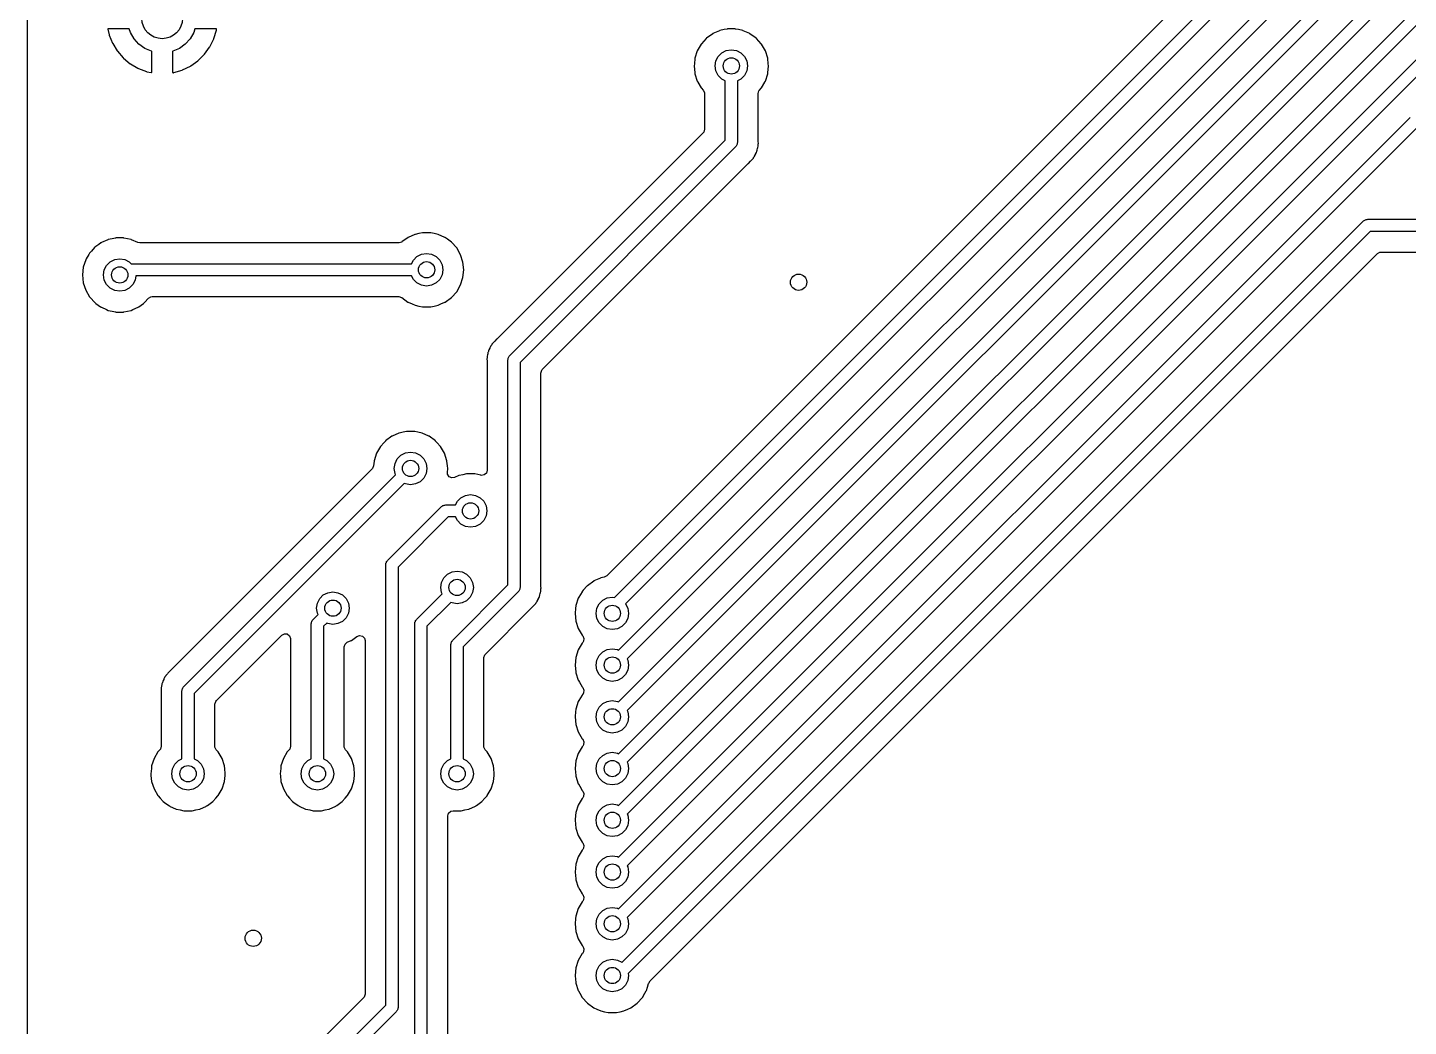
# Model space of a CAD drawing. Extents: x 122.4 to 173.5, y -134.1 to -70.4.
# Drawn here: x 122.43 to 156.32, y -119.99 to -95.48 of the extents above; entities that cross this region are included whole.
import ezdxf

# ---------------------------------------------------------------- set-up
doc = ezdxf.new("R2010")
doc.units = 0
doc.layers.add('BLACK', color=7, linetype='CONTINUOUS')

msp = doc.modelspace()

# ---------------------------------------------------------------- linework, layer by layer
at = {"layer": 'BLACK', "linetype": 'CONTINUOUS'}
for p, q in [((122.428, -124.427), (122.428, -84.5612)), ((156.277, -89.2991), (136.641, -108.935)), ((136.832, -109.463), (156.822, -89.4729)), ((157.078, -89.6411), (137.101, -109.618)), ((136.932, -110.76), (157.33, -90.3619)), ((157.586, -90.5301), (137.144, -110.972)), ((136.932, -112.03), (157.838, -91.1239)), ((158.094, -91.2921), (137.144, -112.242)), ((136.932, -113.3), (158.346, -91.8859)), ((158.602, -92.0541), (137.144, -113.512)), ((136.932, -114.57), (158.898, -92.6039)), ((159.066, -92.86), (137.144, -114.782)), ((136.932, -115.84), (157.628, -95.1439)), ((124.4, -95.508), (124.398, -95.518)), ((124.398, -95.518), (124.429, -95.6524)), ((124.413, -95.504), (124.4, -95.508)), ((124.924, -95.504), (124.413, -95.504)), ((124.953, -95.5957), (124.924, -95.504)), ((126.536, -95.504), (126.507, -95.5957)), ((127.049, -95.504), (126.536, -95.504)), ((126.998, -95.7467), (127.06, -95.5429)), ((127.062, -95.5078), (127.049, -95.504)), ((127.06, -95.5429), (127.063, -95.5328)), ((127.064, -95.522), (127.062, -95.5078)), ((127.063, -95.5328), (127.064, -95.522)), ((157.796, -95.4), (137.144, -116.052)), ((139.412, -95.5523), (139.249, -95.6246)), ((139.418, -95.5496), (139.412, -95.5523)), ((139.412, -95.5523), (139.412, -95.5523)), ((139.525, -95.5269), (139.418, -95.5496)), ((139.598, -95.5113), (139.525, -95.5269)), ((139.605, -95.5099), (139.598, -95.5113)), ((139.598, -95.5113), (139.598, -95.5113)), ((139.795, -95.5099), (139.605, -95.5099)), ((139.802, -95.5113), (139.795, -95.5099)), ((139.875, -95.5269), (139.802, -95.5113)), ((139.802, -95.5113), (139.802, -95.5113)), ((139.982, -95.5496), (139.875, -95.5269)), ((139.988, -95.5523), (139.982, -95.5496)), ((140.151, -95.6246), (139.988, -95.5523)), ((139.988, -95.5523), (139.988, -95.5523)), ((124.429, -95.6524), (124.432, -95.6623)), ((124.432, -95.6623), (124.512, -95.8596)), ((124.512, -95.8596), (124.516, -95.8688)), ((124.516, -95.8688), (124.628, -96.0504)), ((125.042, -95.7496), (124.953, -95.5957)), ((125.161, -95.8817), (125.042, -95.7496)), ((125.305, -95.9861), (125.161, -95.8817)), ((126.299, -95.8817), (126.155, -95.9861)), ((126.418, -95.7496), (126.299, -95.8817)), ((126.507, -95.5957), (126.418, -95.7496)), ((126.9, -95.9472), (126.995, -95.7563)), ((126.995, -95.7563), (126.998, -95.7467)), ((138.961, -95.8815), (138.865, -96.0468)), ((138.966, -95.8758), (138.961, -95.8815)), ((139.084, -95.7444), (138.966, -95.8758)), ((139.089, -95.7395), (139.084, -95.7444)), ((139.084, -95.7444), (139.084, -95.7444)), ((139.243, -95.6273), (139.089, -95.7395)), ((139.249, -95.6246), (139.243, -95.6273)), ((139.249, -95.6246), (139.249, -95.6246)), ((140.157, -95.6273), (140.151, -95.6246)), ((140.151, -95.6246), (140.151, -95.6246)), ((140.311, -95.7395), (140.157, -95.6273)), ((140.316, -95.7444), (140.311, -95.7395)), ((140.434, -95.8758), (140.316, -95.7444)), ((140.316, -95.7444), (140.316, -95.7444)), ((140.439, -95.8815), (140.434, -95.8758)), ((140.535, -96.0468), (140.439, -95.8815)), ((124.628, -96.0504), (124.634, -96.0587)), ((124.634, -96.0587), (124.773, -96.2197)), ((124.773, -96.2197), (124.781, -96.2269)), ((124.781, -96.2269), (124.944, -96.3629)), ((125.467, -96.0584), (125.305, -95.9861)), ((125.476, -96.0602), (125.467, -96.0584)), ((125.476, -96.5691), (125.476, -96.0602)), ((125.993, -96.0584), (125.984, -96.0602)), ((125.984, -96.0602), (125.984, -96.5685)), ((126.155, -95.9861), (125.993, -96.0584)), ((126.613, -96.2871), (126.764, -96.1368)), ((126.764, -96.1368), (126.771, -96.129)), ((126.771, -96.129), (126.895, -95.956)), ((126.895, -95.956), (126.9, -95.9472)), ((138.806, -96.235), (138.792, -96.3688)), ((138.865, -96.0468), (138.806, -96.2285)), ((138.806, -96.2285), (138.806, -96.235)), ((138.806, -96.235), (138.806, -96.235)), ((139.32, -96.2948), (139.376, -96.1833)), ((139.376, -96.1833), (139.465, -96.0948)), ((139.465, -96.0948), (139.576, -96.038)), ((139.576, -96.038), (139.7, -96.0184)), ((139.7, -96.0184), (139.824, -96.038)), ((139.824, -96.038), (139.935, -96.0948)), ((139.935, -96.0948), (140.024, -96.1833)), ((140.024, -96.1833), (140.08, -96.2948)), ((140.594, -96.2285), (140.535, -96.0468)), ((140.594, -96.235), (140.594, -96.2285)), ((140.608, -96.3688), (140.594, -96.235)), ((140.594, -96.235), (140.594, -96.235)), ((124.944, -96.3629), (124.953, -96.3688)), ((124.953, -96.3688), (125.137, -96.4763)), ((125.137, -96.4763), (125.146, -96.4807)), ((125.146, -96.4807), (125.345, -96.5567)), ((125.345, -96.5567), (125.355, -96.5596)), ((125.355, -96.5596), (125.458, -96.5806)), ((125.458, -96.5806), (125.472, -96.5794)), ((125.472, -96.5794), (125.476, -96.5691)), ((125.984, -96.5685), (125.988, -96.5824)), ((125.988, -96.5824), (126.001, -96.5844)), ((126.001, -96.5844), (126.008, -96.5835)), ((126.008, -96.5835), (126.018, -96.5814)), ((126.018, -96.5814), (126.222, -96.5202)), ((126.222, -96.5202), (126.232, -96.5164)), ((126.232, -96.5164), (126.423, -96.4227)), ((126.423, -96.4227), (126.432, -96.4175)), ((126.432, -96.4175), (126.605, -96.2938)), ((126.605, -96.2938), (126.613, -96.2871)), ((138.792, -96.3688), (138.786, -96.4184)), ((138.786, -96.4184), (138.787, -96.425)), ((138.787, -96.425), (138.804, -96.5824)), ((138.804, -96.5824), (138.806, -96.6083)), ((139.3, -96.4184), (139.32, -96.2948)), ((139.32, -96.542), (139.3, -96.4184)), ((139.376, -96.6535), (139.32, -96.542)), ((140.08, -96.542), (140.024, -96.6535)), ((140.08, -96.2948), (140.1, -96.4184)), ((140.1, -96.4184), (140.08, -96.542)), ((140.594, -96.6083), (140.596, -96.5824)), ((140.596, -96.5824), (140.613, -96.425)), ((140.614, -96.4184), (140.608, -96.3688)), ((140.613, -96.425), (140.614, -96.4184)), ((138.806, -96.6083), (138.865, -96.79)), ((138.865, -96.79), (138.869, -96.7957)), ((138.869, -96.7957), (138.869, -96.7957)), ((138.869, -96.7957), (138.879, -96.813)), ((138.879, -96.813), (138.961, -96.9553)), ((139.465, -96.742), (139.376, -96.6535)), ((139.55, -96.7854), (139.465, -96.742)), ((139.55, -98.2359), (139.55, -96.7854)), ((139.935, -96.742), (139.85, -96.7854)), ((139.85, -96.7854), (139.85, -98.298)), ((140.024, -96.6535), (139.935, -96.742)), ((140.439, -96.9553), (140.521, -96.813)), ((140.521, -96.813), (140.531, -96.7957)), ((140.531, -96.7957), (140.535, -96.79)), ((140.531, -96.7957), (140.531, -96.7957)), ((140.535, -96.79), (140.594, -96.6083)), ((138.961, -96.9553), (138.965, -96.9603)), ((138.965, -96.9603), (138.965, -96.9603)), ((138.965, -96.9603), (139.009, -97.0088)), ((139.009, -97.0088), (139.04, -97.0729)), ((139.04, -97.0729), (139.042, -97.0932)), ((139.042, -97.0932), (139.042, -97.9731)), ((140.359, -97.0932), (140.379, -97.025)), ((140.359, -98.261), (140.359, -97.0932)), ((140.379, -97.025), (140.391, -97.0088)), ((140.391, -97.0088), (140.435, -96.9603)), ((140.435, -96.9603), (140.439, -96.9553)), ((140.435, -96.9603), (140.435, -96.9603)), ((136.932, -117.11), (156.358, -97.6839)), ((156.526, -97.94), (137.144, -117.322)), ((139.005, -98.0621), (133.958, -103.108)), ((134.26, -103.526), (139.55, -98.2359)), ((139.021, -98.0412), (139.005, -98.0621)), ((139.042, -97.9731), (139.021, -98.0412)), ((140.359, -98.2729), (140.359, -98.261)), ((140.363, -98.3188), (140.359, -98.2729)), ((139.806, -98.4041), (134.516, -103.694)), ((139.816, -98.387), (139.806, -98.4041)), ((139.83, -98.373), (139.816, -98.387)), ((139.835, -98.3539), (139.83, -98.373)), ((139.845, -98.3368), (139.835, -98.3539)), ((139.85, -98.298), (139.845, -98.3171)), ((139.845, -98.3171), (139.845, -98.3368)), ((140.271, -98.6359), (140.29, -98.5935)), ((140.29, -98.5935), (140.295, -98.5828)), ((140.295, -98.5828), (140.317, -98.5423)), ((140.317, -98.5423), (140.319, -98.5347)), ((140.319, -98.5347), (140.322, -98.5216)), ((140.319, -98.5347), (140.319, -98.5347)), ((140.322, -98.5216), (140.329, -98.5029)), ((140.329, -98.5029), (140.334, -98.4904)), ((140.334, -98.4904), (140.337, -98.4832)), ((140.337, -98.4832), (140.345, -98.4375)), ((140.345, -98.4375), (140.347, -98.4259)), ((140.347, -98.4259), (140.359, -98.3812)), ((140.359, -98.3597), (140.36, -98.34)), ((140.359, -98.3812), (140.359, -98.3597)), ((140.36, -98.34), (140.362, -98.3267)), ((140.362, -98.3267), (140.363, -98.3188)), ((140.362, -98.3267), (140.362, -98.3267)), ((135.061, -103.868), (140.108, -98.8217)), ((140.108, -98.8217), (140.116, -98.8137)), ((140.116, -98.8137), (140.123, -98.8094)), ((140.116, -98.8137), (140.116, -98.8137)), ((140.123, -98.8094), (140.172, -98.7577)), ((140.172, -98.7577), (140.174, -98.7549)), ((140.174, -98.7549), (140.195, -98.7343)), ((140.195, -98.7343), (140.198, -98.7308)), ((140.198, -98.7308), (140.205, -98.7218)), ((140.205, -98.7218), (140.232, -98.6939)), ((140.232, -98.6939), (140.237, -98.6881)), ((140.237, -98.6881), (140.241, -98.6812)), ((140.241, -98.6812), (140.247, -98.6693)), ((140.247, -98.6693), (140.258, -98.6528)), ((140.258, -98.6528), (140.266, -98.6421)), ((140.266, -98.6421), (140.271, -98.6359)), ((140.266, -98.6421), (140.266, -98.6421)), ((137.016, -118.423), (155.215, -100.224)), ((155.215, -100.224), (155.232, -100.214)), ((155.232, -100.214), (155.246, -100.2)), ((155.246, -100.2), (155.265, -100.195)), ((155.265, -100.195), (155.282, -100.185)), ((155.282, -100.185), (155.302, -100.185)), ((155.302, -100.185), (155.321, -100.18)), ((155.321, -100.18), (161.228, -100.18)), ((124.587, -100.642), (124.5, -100.661)), ((124.593, -100.641), (124.587, -100.642)), ((124.587, -100.642), (124.587, -100.642)), ((124.784, -100.641), (124.593, -100.641)), ((124.791, -100.642), (124.784, -100.641)), ((124.877, -100.661), (124.791, -100.642)), ((124.791, -100.642), (124.791, -100.642)), ((131.758, -100.635), (131.697, -100.679)), ((131.763, -100.631), (131.758, -100.635)), ((131.758, -100.635), (131.758, -100.635)), ((131.769, -100.628), (131.763, -100.631)), ((131.932, -100.556), (131.769, -100.628)), ((131.769, -100.628), (131.769, -100.628)), ((131.938, -100.553), (131.932, -100.556)), ((131.932, -100.556), (131.932, -100.556)), ((132.031, -100.534), (131.938, -100.553)), ((132.118, -100.515), (132.031, -100.534)), ((132.124, -100.514), (132.118, -100.515)), ((132.118, -100.515), (132.118, -100.515)), ((132.315, -100.514), (132.124, -100.514)), ((132.322, -100.515), (132.315, -100.514)), ((132.409, -100.534), (132.322, -100.515)), ((132.322, -100.515), (132.322, -100.515)), ((132.502, -100.553), (132.409, -100.534)), ((132.508, -100.556), (132.502, -100.553)), ((132.671, -100.628), (132.508, -100.556)), ((132.508, -100.556), (132.508, -100.556)), ((132.677, -100.631), (132.671, -100.628)), ((132.671, -100.628), (132.671, -100.628)), ((132.682, -100.635), (132.677, -100.631)), ((132.732, -100.671), (132.682, -100.635)), ((132.682, -100.635), (132.682, -100.635)), ((155.383, -100.48), (137.171, -118.692)), ((161.29, -100.48), (155.383, -100.48)), ((123.996, -100.961), (123.95, -101.012)), ((124.073, -100.875), (123.996, -100.961)), ((124.077, -100.87), (124.073, -100.875)), ((124.073, -100.875), (124.073, -100.875)), ((124.176, -100.798), (124.077, -100.87)), ((124.227, -100.762), (124.176, -100.798)), ((124.232, -100.758), (124.227, -100.762)), ((124.227, -100.762), (124.227, -100.762)), ((124.238, -100.755), (124.232, -100.758)), ((124.4, -100.683), (124.238, -100.755)), ((124.238, -100.755), (124.238, -100.755)), ((124.406, -100.68), (124.4, -100.683)), ((124.4, -100.683), (124.4, -100.683)), ((124.5, -100.661), (124.406, -100.68)), ((124.971, -100.68), (124.877, -100.661)), ((124.977, -100.683), (124.971, -100.68)), ((125.134, -100.753), (124.977, -100.683)), ((124.977, -100.683), (124.977, -100.683)), ((125.185, -100.764), (125.134, -100.753)), ((131.54, -100.764), (125.185, -100.764)), ((131.547, -100.763), (131.54, -100.764)), ((131.614, -100.74), (131.547, -100.763)), ((131.697, -100.679), (131.614, -100.739)), ((131.614, -100.739), (131.614, -100.74)), ((132.831, -100.743), (132.732, -100.671)), ((132.959, -100.885), (132.831, -100.743)), ((133.054, -101.051), (132.959, -100.885)), ((155.619, -100.991), (155.646, -100.989)), ((155.646, -100.989), (158.615, -100.989)), ((123.854, -101.178), (123.795, -101.359)), ((123.866, -101.156), (123.854, -101.178)), ((123.931, -101.045), (123.866, -101.156)), ((123.95, -101.012), (123.931, -101.045)), ((124.308, -101.426), (124.365, -101.314)), ((124.365, -101.314), (124.453, -101.226)), ((124.453, -101.226), (124.565, -101.169)), ((124.565, -101.169), (124.689, -101.149)), ((124.689, -101.149), (124.812, -101.169)), ((124.812, -101.169), (124.924, -101.226)), ((124.924, -101.226), (124.97, -101.272)), ((124.97, -101.272), (131.853, -101.272)), ((131.853, -101.272), (131.896, -101.187)), ((131.896, -101.187), (131.985, -101.099)), ((131.985, -101.099), (132.096, -101.042)), ((132.096, -101.042), (132.22, -101.022)), ((132.22, -101.022), (132.344, -101.042)), ((132.344, -101.042), (132.455, -101.099)), ((132.455, -101.099), (132.544, -101.187)), ((132.544, -101.187), (132.6, -101.299)), ((132.6, -101.299), (132.62, -101.422)), ((133.113, -101.232), (133.054, -101.051)), ((133.133, -101.422), (133.113, -101.232)), ((137.705, -118.877), (155.557, -101.025)), ((155.557, -101.025), (155.619, -100.991)), ((123.795, -101.359), (123.775, -101.549)), ((123.775, -101.549), (123.795, -101.739)), ((124.289, -101.549), (124.308, -101.426)), ((124.308, -101.673), (124.289, -101.549)), ((125.085, -101.572), (125.069, -101.673)), ((131.853, -101.572), (125.085, -101.572)), ((131.896, -101.657), (131.853, -101.572)), ((131.985, -101.746), (131.896, -101.657)), ((132.544, -101.657), (132.455, -101.746)), ((132.6, -101.546), (132.544, -101.657)), ((132.62, -101.422), (132.6, -101.546)), ((133.054, -101.794), (133.113, -101.612)), ((133.113, -101.612), (133.133, -101.422)), ((123.795, -101.739), (123.854, -101.921)), ((123.854, -101.921), (123.95, -102.086)), ((124.365, -101.784), (124.308, -101.673)), ((124.453, -101.873), (124.365, -101.784)), ((124.565, -101.93), (124.453, -101.873)), ((124.689, -101.949), (124.565, -101.93)), ((124.812, -101.93), (124.689, -101.949)), ((124.924, -101.873), (124.812, -101.93)), ((125.012, -101.784), (124.924, -101.873)), ((125.069, -101.673), (125.012, -101.784)), ((132.096, -101.803), (131.985, -101.746)), ((132.22, -101.822), (132.096, -101.803)), ((132.344, -101.803), (132.22, -101.822)), ((132.455, -101.746), (132.344, -101.803)), ((132.831, -102.101), (132.959, -101.959)), ((132.959, -101.959), (133.054, -101.794)), ((123.95, -102.086), (123.954, -102.091)), ((123.954, -102.091), (123.954, -102.091)), ((123.954, -102.091), (123.966, -102.105)), ((123.966, -102.105), (124.077, -102.228)), ((124.077, -102.228), (124.103, -102.247)), ((124.103, -102.247), (124.217, -102.329)), ((124.217, -102.329), (124.232, -102.34)), ((124.232, -102.34), (124.238, -102.343)), ((124.238, -102.343), (124.238, -102.343)), ((124.238, -102.343), (124.367, -102.4)), ((125.01, -102.4), (125.139, -102.343)), ((125.139, -102.343), (125.145, -102.34)), ((125.139, -102.343), (125.139, -102.343)), ((125.145, -102.34), (125.16, -102.329)), ((125.16, -102.329), (125.274, -102.247)), ((125.274, -102.247), (125.3, -102.228)), ((125.3, -102.228), (125.395, -102.122)), ((125.395, -102.122), (125.455, -102.085)), ((125.455, -102.085), (125.489, -102.081)), ((125.489, -102.081), (131.54, -102.081)), ((131.54, -102.081), (131.608, -102.101)), ((131.608, -102.101), (131.614, -102.105)), ((131.614, -102.105), (131.763, -102.213)), ((131.763, -102.213), (131.769, -102.216)), ((131.769, -102.216), (131.769, -102.216)), ((131.769, -102.216), (131.865, -102.259)), ((131.865, -102.259), (131.938, -102.291)), ((131.938, -102.291), (132.031, -102.311)), ((132.031, -102.311), (132.118, -102.329)), ((132.118, -102.329), (132.118, -102.329)), ((132.118, -102.329), (132.124, -102.331)), ((132.124, -102.331), (132.315, -102.331)), ((132.315, -102.331), (132.322, -102.329)), ((132.322, -102.329), (132.409, -102.311)), ((132.322, -102.329), (132.322, -102.329)), ((132.409, -102.311), (132.502, -102.291)), ((132.502, -102.291), (132.574, -102.259)), ((132.574, -102.259), (132.671, -102.216)), ((132.671, -102.216), (132.677, -102.213)), ((132.671, -102.216), (132.671, -102.216)), ((132.677, -102.213), (132.831, -102.101)), ((124.367, -102.4), (124.406, -102.418)), ((124.406, -102.418), (124.5, -102.438)), ((124.5, -102.438), (124.587, -102.456)), ((124.587, -102.456), (124.587, -102.456)), ((124.587, -102.456), (124.593, -102.458)), ((124.593, -102.458), (124.784, -102.458)), ((124.784, -102.458), (124.791, -102.456)), ((124.791, -102.456), (124.877, -102.438)), ((124.791, -102.456), (124.791, -102.456)), ((124.877, -102.438), (124.971, -102.418)), ((124.971, -102.418), (125.01, -102.4)), ((133.771, -103.347), (133.749, -103.388)), ((133.776, -103.337), (133.771, -103.347)), ((133.792, -103.301), (133.776, -103.337)), ((133.795, -103.294), (133.792, -103.301)), ((133.792, -103.301), (133.792, -103.301)), ((133.801, -103.286), (133.795, -103.294)), ((133.808, -103.277), (133.801, -103.286)), ((133.819, -103.261), (133.808, -103.277)), ((133.825, -103.249), (133.819, -103.261)), ((133.829, -103.242), (133.825, -103.249)), ((133.825, -103.249), (133.825, -103.249)), ((133.861, -103.208), (133.829, -103.242)), ((133.868, -103.199), (133.861, -103.208)), ((133.871, -103.196), (133.868, -103.199)), ((133.892, -103.175), (133.871, -103.196)), ((133.894, -103.172), (133.892, -103.175)), ((133.937, -103.126), (133.894, -103.172)), ((133.943, -103.121), (133.937, -103.126)), ((133.937, -103.126), (133.937, -103.126)), ((133.95, -103.116), (133.943, -103.121)), ((133.958, -103.108), (133.95, -103.116)), ((133.95, -103.116), (133.95, -103.116)), ((133.706, -103.59), (133.703, -103.611)), ((133.703, -103.611), (133.703, -103.619)), ((133.703, -103.619), (133.707, -103.657)), ((133.708, -103.57), (133.706, -103.59)), ((133.707, -103.657), (133.708, -103.669)), ((133.719, -103.504), (133.708, -103.549)), ((133.708, -103.549), (133.708, -103.57)), ((133.708, -103.669), (133.708, -106.343)), ((133.721, -103.492), (133.719, -103.504)), ((133.727, -103.455), (133.721, -103.492)), ((133.729, -103.447), (133.727, -103.455)), ((133.737, -103.427), (133.729, -103.447)), ((133.744, -103.408), (133.737, -103.427)), ((133.749, -103.388), (133.744, -103.408)), ((134.216, -103.632), (134.221, -103.613)), ((134.216, -109.158), (134.216, -103.632)), ((134.221, -103.593), (134.231, -103.576)), ((134.221, -103.613), (134.221, -103.593)), ((134.231, -103.576), (134.236, -103.557)), ((134.236, -103.557), (134.25, -103.543)), ((134.25, -103.543), (134.26, -103.526)), ((134.516, -103.694), (134.516, -109.22)), ((135.025, -103.957), (135.045, -103.889)), ((135.025, -109.183), (135.025, -103.957)), ((135.045, -103.889), (135.061, -103.868)), ((131.724, -105.392), (131.643, -105.409)), ((131.731, -105.391), (131.724, -105.392)), ((131.724, -105.392), (131.724, -105.392)), ((131.921, -105.391), (131.731, -105.391)), ((131.928, -105.392), (131.921, -105.391)), ((132.009, -105.409), (131.928, -105.392)), ((131.928, -105.392), (131.928, -105.392)), ((131.181, -105.658), (131.087, -105.762)), ((131.21, -105.625), (131.181, -105.658)), ((131.215, -105.62), (131.21, -105.625)), ((131.21, -105.625), (131.21, -105.625)), ((131.369, -105.508), (131.215, -105.62)), ((131.375, -105.505), (131.369, -105.508)), ((131.538, -105.433), (131.375, -105.505)), ((131.375, -105.505), (131.375, -105.505)), ((131.544, -105.43), (131.538, -105.433)), ((131.538, -105.433), (131.538, -105.433)), ((131.643, -105.409), (131.544, -105.43)), ((132.108, -105.43), (132.009, -105.409)), ((132.114, -105.433), (132.108, -105.43)), ((132.277, -105.505), (132.114, -105.433)), ((132.114, -105.433), (132.114, -105.433)), ((132.283, -105.508), (132.277, -105.505)), ((132.277, -105.505), (132.277, -105.505)), ((132.437, -105.62), (132.283, -105.508)), ((132.442, -105.625), (132.437, -105.62)), ((132.471, -105.658), (132.442, -105.625)), ((132.442, -105.625), (132.442, -105.625)), ((132.565, -105.762), (132.471, -105.658)), ((130.991, -105.927), (130.932, -106.109)), ((131.087, -105.762), (130.991, -105.927)), ((131.446, -106.175), (131.502, -106.064)), ((131.502, -106.064), (131.591, -105.975)), ((131.591, -105.975), (131.702, -105.919)), ((131.702, -105.919), (131.826, -105.899)), ((131.826, -105.899), (131.95, -105.919)), ((131.95, -105.919), (132.061, -105.975)), ((132.061, -105.975), (132.15, -106.064)), ((132.15, -106.064), (132.206, -106.175)), ((132.661, -105.927), (132.565, -105.762)), ((132.72, -106.109), (132.661, -105.927)), ((130.883, -106.311), (125.957, -111.236)), ((130.892, -106.3), (130.883, -106.311)), ((130.919, -106.235), (130.892, -106.3)), ((130.932, -106.116), (130.919, -106.235)), ((130.932, -106.109), (130.932, -106.116)), ((130.932, -106.116), (130.932, -106.116)), ((131.426, -106.299), (131.446, -106.175)), ((131.446, -106.423), (131.426, -106.299)), ((132.206, -106.175), (132.226, -106.299)), ((132.226, -106.299), (132.206, -106.423)), ((132.72, -106.116), (132.72, -106.109)), ((132.733, -106.235), (132.72, -106.116)), ((132.72, -106.116), (132.72, -106.116)), ((132.73, -106.393), (132.739, -106.306)), ((132.734, -106.44), (132.73, -106.393)), ((132.74, -106.299), (132.733, -106.235)), ((132.739, -106.306), (132.74, -106.299)), ((133.687, -106.411), (133.634, -106.457)), ((133.708, -106.343), (133.687, -106.411)), ((126.259, -111.654), (131.461, -106.452)), ((131.673, -106.664), (126.515, -111.822)), ((131.461, -106.452), (131.446, -106.423)), ((131.702, -106.679), (131.673, -106.664)), ((131.826, -106.699), (131.702, -106.679)), ((131.95, -106.679), (131.826, -106.699)), ((132.061, -106.623), (131.95, -106.679)), ((132.15, -106.534), (132.061, -106.623)), ((132.206, -106.423), (132.15, -106.534)), ((132.772, -106.5), (132.734, -106.44)), ((132.836, -106.53), (132.772, -106.5)), ((132.906, -106.521), (132.836, -106.53)), ((133.011, -106.474), (132.906, -106.521)), ((133.017, -106.472), (133.011, -106.474)), ((133.011, -106.474), (133.011, -106.474)), ((133.11, -106.452), (133.017, -106.472)), ((133.197, -106.433), (133.11, -106.452)), ((133.204, -106.432), (133.197, -106.433)), ((133.197, -106.433), (133.197, -106.433)), ((133.395, -106.432), (133.204, -106.432)), ((133.401, -106.433), (133.395, -106.432)), ((133.555, -106.466), (133.401, -106.433)), ((133.401, -106.433), (133.401, -106.433)), ((133.564, -106.468), (133.555, -106.466)), ((133.634, -106.457), (133.564, -106.468)), ((132.976, -107.105), (133.064, -107.017)), ((133.064, -107.017), (133.176, -106.96)), ((133.176, -106.96), (133.299, -106.94)), ((133.299, -106.94), (133.423, -106.96)), ((133.423, -106.96), (133.534, -107.017)), ((133.534, -107.017), (133.623, -107.105)), ((131.263, -108.555), (132.584, -107.234)), ((132.584, -107.234), (132.601, -107.224)), ((132.601, -107.224), (132.615, -107.21)), ((132.615, -107.21), (132.634, -107.205)), ((132.634, -107.205), (132.651, -107.196)), ((132.651, -107.196), (132.671, -107.196)), ((132.671, -107.196), (132.69, -107.19)), ((132.69, -107.19), (132.932, -107.19)), ((132.932, -107.19), (132.976, -107.105)), ((133.623, -107.105), (133.68, -107.217)), ((133.68, -107.217), (133.699, -107.34)), ((133.699, -107.34), (133.68, -107.464)), ((132.752, -107.49), (131.519, -108.723)), ((132.932, -107.49), (132.752, -107.49)), ((132.976, -107.576), (132.932, -107.49)), ((133.064, -107.664), (132.976, -107.576)), ((133.176, -107.721), (133.064, -107.664)), ((133.299, -107.74), (133.176, -107.721)), ((133.423, -107.721), (133.299, -107.74)), ((133.534, -107.664), (133.423, -107.721)), ((133.623, -107.576), (133.534, -107.664)), ((133.68, -107.464), (133.623, -107.576)), ((131.219, -108.661), (131.224, -108.642)), ((131.219, -119.47), (131.219, -108.661)), ((131.224, -108.622), (131.234, -108.605)), ((131.224, -108.642), (131.224, -108.622)), ((131.234, -108.605), (131.239, -108.586)), ((131.239, -108.586), (131.253, -108.572)), ((131.253, -108.572), (131.263, -108.555)), ((131.519, -108.723), (131.519, -119.532)), ((132.569, -109.22), (132.589, -109.096)), ((132.589, -109.096), (132.645, -108.985)), ((132.645, -108.985), (132.734, -108.896)), ((132.734, -108.896), (132.845, -108.84)), ((132.845, -108.84), (132.969, -108.82)), ((132.969, -108.82), (133.093, -108.84)), ((133.093, -108.84), (133.204, -108.896)), ((133.204, -108.896), (133.293, -108.985)), ((133.293, -108.985), (133.349, -109.096)), ((133.349, -109.096), (133.369, -109.22)), ((136.322, -109.064), (136.168, -109.176)), ((136.328, -109.061), (136.322, -109.064)), ((136.491, -108.989), (136.328, -109.061)), ((136.328, -109.061), (136.328, -109.061)), ((136.497, -108.986), (136.491, -108.989)), ((136.491, -108.989), (136.491, -108.989)), ((136.578, -108.969), (136.497, -108.986)), ((136.641, -108.935), (136.578, -108.969)), ((129.597, -109.493), (129.686, -109.404)), ((129.686, -109.404), (129.797, -109.348)), ((129.797, -109.348), (129.921, -109.328)), ((129.921, -109.328), (130.045, -109.348)), ((130.045, -109.348), (130.156, -109.404)), ((130.156, -109.404), (130.245, -109.493)), ((131.974, -110.003), (132.604, -109.373)), ((132.589, -109.344), (132.569, -109.22)), ((132.604, -109.373), (132.589, -109.344)), ((132.863, -110.511), (134.216, -109.158)), ((134.472, -109.326), (133.119, -110.679)), ((133.293, -109.455), (133.204, -109.544)), ((133.349, -109.344), (133.293, -109.455)), ((133.369, -109.22), (133.349, -109.344)), ((134.482, -109.309), (134.472, -109.326)), ((134.496, -109.295), (134.482, -109.309)), ((134.501, -109.276), (134.496, -109.295)), ((134.511, -109.259), (134.501, -109.276)), ((134.516, -109.22), (134.511, -109.239)), ((134.511, -109.239), (134.511, -109.259)), ((134.983, -109.464), (134.988, -109.444)), ((134.988, -109.444), (134.995, -109.425)), ((134.995, -109.425), (135.003, -109.405)), ((135.003, -109.405), (135.011, -109.36)), ((135.011, -109.36), (135.013, -109.348)), ((135.013, -109.348), (135.023, -109.311)), ((135.023, -109.311), (135.025, -109.303)), ((135.023, -109.311), (135.023, -109.311)), ((135.025, -109.195), (135.025, -109.183)), ((135.029, -109.241), (135.025, -109.195)), ((135.025, -109.282), (135.026, -109.262)), ((135.025, -109.303), (135.025, -109.282)), ((135.026, -109.262), (135.028, -109.249)), ((135.028, -109.249), (135.029, -109.241)), ((135.96, -109.457), (135.944, -109.483)), ((136.037, -109.324), (135.96, -109.457)), ((136.04, -109.318), (136.037, -109.324)), ((136.065, -109.29), (136.04, -109.318)), ((136.163, -109.181), (136.065, -109.29)), ((136.168, -109.176), (136.163, -109.181)), ((136.163, -109.181), (136.163, -109.181)), ((136.655, -109.475), (136.779, -109.455)), ((136.779, -109.455), (136.832, -109.463)), ((129.521, -109.728), (129.541, -109.604)), ((129.541, -109.852), (129.521, -109.728)), ((129.541, -109.604), (129.597, -109.493)), ((130.245, -109.493), (130.301, -109.604)), ((130.301, -109.604), (130.321, -109.728)), ((130.321, -109.728), (130.301, -109.852)), ((132.816, -109.585), (132.23, -110.171)), ((132.845, -109.6), (132.816, -109.585)), ((132.969, -109.62), (132.845, -109.6)), ((133.093, -109.6), (132.969, -109.62)), ((133.204, -109.544), (133.093, -109.6)), ((133.664, -110.853), (134.774, -109.744)), ((134.774, -109.744), (134.782, -109.736)), ((134.782, -109.736), (134.789, -109.731)), ((134.782, -109.736), (134.782, -109.736)), ((134.789, -109.731), (134.838, -109.68)), ((134.838, -109.68), (134.84, -109.677)), ((134.84, -109.677), (134.861, -109.656)), ((134.861, -109.656), (134.864, -109.653)), ((134.864, -109.653), (134.871, -109.644)), ((134.871, -109.644), (134.898, -109.616)), ((134.898, -109.616), (134.903, -109.61)), ((134.903, -109.61), (134.913, -109.591)), ((134.913, -109.591), (134.924, -109.575)), ((134.924, -109.575), (134.932, -109.564)), ((134.932, -109.564), (134.937, -109.558)), ((134.932, -109.564), (134.932, -109.564)), ((134.937, -109.558), (134.956, -109.515)), ((134.956, -109.515), (134.961, -109.505)), ((134.961, -109.505), (134.983, -109.464)), ((135.879, -109.726), (135.865, -109.855)), ((135.885, -109.672), (135.879, -109.726)), ((135.944, -109.483), (135.885, -109.665)), ((135.885, -109.665), (135.885, -109.672)), ((135.885, -109.672), (135.885, -109.672)), ((136.379, -109.855), (136.399, -109.731)), ((136.399, -109.731), (136.455, -109.62)), ((136.455, -109.62), (136.544, -109.531)), ((136.544, -109.531), (136.655, -109.475)), ((137.101, -109.618), (137.103, -109.62)), ((137.103, -109.62), (137.159, -109.731)), ((137.159, -109.731), (137.179, -109.855)), ((129.39, -110.109), (129.395, -110.09)), ((129.39, -113.425), (129.39, -110.109)), ((129.395, -110.07), (129.405, -110.053)), ((129.395, -110.09), (129.395, -110.07)), ((129.405, -110.053), (129.41, -110.034)), ((129.41, -110.034), (129.424, -110.02)), ((129.424, -110.02), (129.434, -110.003)), ((129.434, -110.003), (129.556, -109.881)), ((129.556, -109.881), (129.541, -109.852)), ((129.768, -110.093), (129.69, -110.171)), ((129.797, -110.108), (129.768, -110.093)), ((129.921, -110.128), (129.797, -110.108)), ((130.045, -110.108), (129.921, -110.128)), ((130.156, -110.052), (130.045, -110.108)), ((130.245, -109.963), (130.156, -110.052)), ((130.301, -109.852), (130.245, -109.963)), ((131.93, -110.109), (131.935, -110.09)), ((131.93, -120.334), (131.93, -110.109)), ((131.935, -110.07), (131.945, -110.053)), ((131.935, -110.09), (131.935, -110.07)), ((131.945, -110.053), (131.95, -110.034)), ((131.95, -110.034), (131.964, -110.02)), ((131.964, -110.02), (131.974, -110.003)), ((135.865, -109.855), (135.885, -110.045)), ((135.885, -110.045), (135.944, -110.227)), ((136.399, -109.979), (136.379, -109.855)), ((136.455, -110.09), (136.399, -109.979)), ((136.544, -110.179), (136.455, -110.09)), ((137.103, -110.09), (137.014, -110.179)), ((137.159, -109.979), (137.103, -110.09)), ((137.179, -109.855), (137.159, -109.979)), ((127.06, -111.996), (128.666, -110.39)), ((128.666, -110.39), (128.729, -110.356)), ((128.729, -110.356), (128.8, -110.361)), ((128.8, -110.361), (128.856, -110.403)), ((128.856, -110.403), (128.881, -110.47)), ((128.881, -110.47), (128.882, -110.479)), ((128.882, -110.479), (128.882, -113.117)), ((129.69, -110.171), (129.69, -113.425)), ((130.378, -110.519), (130.51, -110.423)), ((130.51, -110.423), (130.577, -110.399)), ((130.577, -110.399), (130.646, -110.415)), ((130.646, -110.415), (130.696, -110.466)), ((130.696, -110.466), (130.71, -110.525)), ((132.23, -110.171), (132.23, -120.396)), ((135.944, -110.227), (136.04, -110.392)), ((136.04, -110.392), (136.052, -110.406)), ((136.052, -110.406), (136.083, -110.47)), ((136.083, -110.47), (136.074, -110.54)), ((136.655, -110.235), (136.544, -110.179)), ((136.779, -110.255), (136.655, -110.235)), ((136.903, -110.235), (136.779, -110.255)), ((137.014, -110.179), (136.903, -110.235)), ((130.199, -110.681), (130.219, -110.613)), ((130.199, -113.117), (130.199, -110.681)), ((130.219, -110.613), (130.273, -110.566)), ((130.273, -110.566), (130.372, -110.522)), ((130.372, -110.522), (130.378, -110.519)), ((130.372, -110.522), (130.372, -110.522)), ((130.71, -110.525), (130.71, -119.207)), ((132.819, -110.617), (132.824, -110.598)), ((132.819, -113.425), (132.819, -110.617)), ((132.824, -110.578), (132.834, -110.561)), ((132.824, -110.598), (132.824, -110.578)), ((132.834, -110.561), (132.839, -110.542)), ((132.839, -110.542), (132.853, -110.528)), ((132.853, -110.528), (132.863, -110.511)), ((133.119, -110.679), (133.119, -113.425)), ((135.944, -110.753), (135.885, -110.935)), ((136.04, -110.588), (135.944, -110.753)), ((136.052, -110.574), (136.04, -110.588)), ((136.074, -110.54), (136.052, -110.574)), ((136.455, -110.89), (136.544, -110.801)), ((136.544, -110.801), (136.655, -110.745)), ((136.655, -110.745), (136.779, -110.725)), ((136.779, -110.725), (136.903, -110.745)), ((136.903, -110.745), (136.932, -110.76)), ((133.628, -110.942), (133.648, -110.874)), ((133.628, -113.117), (133.628, -110.942)), ((133.648, -110.874), (133.664, -110.853)), ((135.885, -110.935), (135.865, -111.125)), ((135.865, -111.125), (135.866, -111.132)), ((135.866, -111.132), (135.883, -111.294)), ((136.379, -111.125), (136.399, -111.001)), ((136.399, -111.249), (136.379, -111.125)), ((136.399, -111.001), (136.455, -110.89)), ((137.144, -110.972), (137.159, -111.001)), ((137.159, -111.001), (137.179, -111.125)), ((137.179, -111.125), (137.159, -111.249)), ((125.77, -111.475), (125.754, -111.505)), ((125.775, -111.465), (125.77, -111.475)), ((125.791, -111.429), (125.775, -111.465)), ((125.794, -111.422), (125.791, -111.429)), ((125.791, -111.429), (125.791, -111.429)), ((125.799, -111.415), (125.794, -111.422)), ((125.807, -111.405), (125.799, -111.415)), ((125.818, -111.389), (125.807, -111.405)), ((125.824, -111.377), (125.818, -111.389)), ((125.828, -111.37), (125.824, -111.377)), ((125.824, -111.377), (125.824, -111.377)), ((125.86, -111.336), (125.828, -111.37)), ((125.867, -111.327), (125.86, -111.336)), ((125.87, -111.324), (125.867, -111.327)), ((125.891, -111.303), (125.87, -111.324)), ((125.893, -111.3), (125.891, -111.303)), ((125.936, -111.254), (125.893, -111.3)), ((125.942, -111.249), (125.936, -111.254)), ((125.936, -111.254), (125.936, -111.254)), ((125.949, -111.244), (125.942, -111.249)), ((125.957, -111.236), (125.949, -111.244)), ((125.949, -111.244), (125.949, -111.244)), ((135.883, -111.294), (135.885, -111.315)), ((135.885, -111.315), (135.944, -111.497)), ((136.455, -111.36), (136.399, -111.249)), ((136.544, -111.449), (136.455, -111.36)), ((136.655, -111.505), (136.544, -111.449)), ((137.014, -111.449), (136.903, -111.505)), ((137.103, -111.36), (137.014, -111.449)), ((137.159, -111.249), (137.103, -111.36)), ((125.705, -111.718), (125.702, -111.739)), ((125.702, -111.739), (125.702, -111.747)), ((125.702, -111.747), (125.706, -111.785)), ((125.707, -111.698), (125.705, -111.718)), ((125.706, -111.785), (125.707, -111.797)), ((125.711, -111.66), (125.707, -111.677)), ((125.707, -111.677), (125.707, -111.698)), ((125.707, -111.797), (125.707, -113.117)), ((125.718, -111.632), (125.711, -111.66)), ((125.72, -111.62), (125.718, -111.632)), ((125.726, -111.583), (125.72, -111.62)), ((125.728, -111.575), (125.726, -111.583)), ((125.736, -111.555), (125.728, -111.575)), ((125.743, -111.536), (125.736, -111.555)), ((125.748, -111.516), (125.743, -111.536)), ((125.754, -111.505), (125.748, -111.516)), ((126.215, -111.76), (126.22, -111.741)), ((126.215, -113.425), (126.215, -111.76)), ((126.22, -111.721), (126.23, -111.704)), ((126.22, -111.741), (126.22, -111.721)), ((126.23, -111.704), (126.235, -111.685)), ((126.235, -111.685), (126.249, -111.671)), ((126.249, -111.671), (126.259, -111.654)), ((126.515, -111.822), (126.515, -113.425)), ((135.944, -111.497), (135.948, -111.502)), ((135.948, -111.502), (135.948, -111.502)), ((135.948, -111.502), (135.973, -111.546)), ((135.973, -111.546), (136.04, -111.662)), ((136.04, -111.662), (136.052, -111.676)), ((136.052, -111.676), (136.083, -111.74)), ((136.074, -111.81), (136.052, -111.844)), ((136.083, -111.74), (136.074, -111.81)), ((136.779, -111.525), (136.655, -111.505)), ((136.903, -111.505), (136.779, -111.525)), ((127.024, -112.085), (127.044, -112.017)), ((127.024, -113.117), (127.024, -112.085)), ((127.044, -112.017), (127.06, -111.996)), ((135.944, -112.023), (135.885, -112.205)), ((135.96, -111.996), (135.944, -112.023)), ((136.037, -111.864), (135.96, -111.996)), ((136.04, -111.858), (136.037, -111.864)), ((136.052, -111.844), (136.04, -111.858)), ((136.399, -112.271), (136.455, -112.16)), ((136.455, -112.16), (136.544, -112.071)), ((136.544, -112.071), (136.655, -112.015)), ((136.655, -112.015), (136.779, -111.995)), ((136.779, -111.995), (136.903, -112.015)), ((136.903, -112.015), (136.932, -112.03)), ((135.879, -112.266), (135.865, -112.395)), ((135.865, -112.395), (135.885, -112.585)), ((135.885, -112.212), (135.879, -112.266)), ((135.885, -112.205), (135.885, -112.212)), ((135.885, -112.212), (135.885, -112.212)), ((136.379, -112.395), (136.399, -112.271)), ((136.399, -112.519), (136.379, -112.395)), ((137.144, -112.242), (137.159, -112.271)), ((137.159, -112.271), (137.179, -112.395)), ((137.179, -112.395), (137.159, -112.519)), ((135.885, -112.585), (135.944, -112.767)), ((135.944, -112.767), (136.04, -112.932)), ((136.455, -112.63), (136.399, -112.519)), ((136.544, -112.719), (136.455, -112.63)), ((136.655, -112.775), (136.544, -112.719)), ((136.779, -112.795), (136.655, -112.775)), ((136.903, -112.775), (136.779, -112.795)), ((137.014, -112.719), (136.903, -112.775)), ((137.103, -112.63), (137.014, -112.719)), ((137.159, -112.519), (137.103, -112.63)), ((125.686, -113.185), (125.674, -113.202)), ((125.707, -113.117), (125.686, -113.185)), ((127.025, -113.138), (127.024, -113.117)), ((127.056, -113.202), (127.025, -113.138)), ((128.861, -113.185), (128.849, -113.202)), ((128.882, -113.117), (128.861, -113.185)), ((130.2, -113.138), (130.199, -113.117)), ((130.231, -113.202), (130.2, -113.138)), ((133.629, -113.138), (133.628, -113.117)), ((133.66, -113.202), (133.629, -113.138)), ((136.04, -113.128), (135.944, -113.293)), ((136.04, -112.932), (136.052, -112.946)), ((136.052, -113.114), (136.04, -113.128)), ((136.052, -112.946), (136.083, -113.01)), ((136.074, -113.08), (136.052, -113.114)), ((136.083, -113.01), (136.074, -113.08)), ((125.53, -113.42), (125.471, -113.602)), ((125.626, -113.255), (125.53, -113.42)), ((125.674, -113.202), (125.626, -113.255)), ((126.041, -113.557), (126.13, -113.468)), ((126.13, -113.468), (126.215, -113.425)), ((126.515, -113.425), (126.6, -113.468)), ((126.6, -113.468), (126.689, -113.557)), ((127.104, -113.255), (127.056, -113.202)), ((127.2, -113.42), (127.104, -113.255)), ((127.259, -113.602), (127.2, -113.42)), ((128.705, -113.42), (128.646, -113.602)), ((128.801, -113.255), (128.705, -113.42)), ((128.849, -113.202), (128.801, -113.255)), ((129.216, -113.557), (129.305, -113.468)), ((129.305, -113.468), (129.39, -113.425)), ((129.69, -113.425), (129.775, -113.468)), ((129.775, -113.468), (129.864, -113.557)), ((130.279, -113.255), (130.231, -113.202)), ((130.375, -113.42), (130.279, -113.255)), ((130.434, -113.602), (130.375, -113.42)), ((132.645, -113.557), (132.734, -113.468)), ((132.734, -113.468), (132.819, -113.425)), ((133.119, -113.425), (133.204, -113.468)), ((133.204, -113.468), (133.293, -113.557)), ((133.708, -113.255), (133.66, -113.202)), ((133.804, -113.42), (133.708, -113.255)), ((133.863, -113.602), (133.804, -113.42)), ((135.885, -113.475), (135.865, -113.665)), ((135.944, -113.293), (135.885, -113.475)), ((136.399, -113.541), (136.455, -113.43)), ((136.455, -113.43), (136.544, -113.341)), ((136.544, -113.341), (136.655, -113.285)), ((136.655, -113.285), (136.779, -113.265)), ((136.779, -113.265), (136.903, -113.285)), ((136.903, -113.285), (136.932, -113.3)), ((137.144, -113.512), (137.159, -113.541)), ((125.465, -113.665), (125.451, -113.792)), ((125.451, -113.792), (125.452, -113.799)), ((125.452, -113.799), (125.456, -113.834)), ((125.456, -113.834), (125.471, -113.982)), ((125.471, -113.609), (125.465, -113.665)), ((125.471, -113.602), (125.471, -113.609)), ((125.471, -113.609), (125.471, -113.609)), ((125.965, -113.792), (125.985, -113.668)), ((125.985, -113.916), (125.965, -113.792)), ((125.985, -113.668), (126.041, -113.557)), ((126.689, -113.557), (126.745, -113.668)), ((126.745, -113.668), (126.765, -113.792)), ((126.765, -113.792), (126.745, -113.916)), ((127.259, -113.609), (127.259, -113.602)), ((127.265, -113.665), (127.259, -113.609)), ((127.259, -113.609), (127.259, -113.609)), ((127.259, -113.982), (127.274, -113.834)), ((127.279, -113.792), (127.265, -113.665)), ((127.274, -113.834), (127.278, -113.799)), ((127.278, -113.799), (127.279, -113.792)), ((128.64, -113.665), (128.626, -113.792)), ((128.626, -113.792), (128.627, -113.799)), ((128.627, -113.799), (128.631, -113.834)), ((128.631, -113.834), (128.646, -113.982)), ((128.646, -113.609), (128.64, -113.665)), ((128.646, -113.602), (128.646, -113.609)), ((128.646, -113.609), (128.646, -113.609)), ((129.14, -113.792), (129.16, -113.668)), ((129.16, -113.916), (129.14, -113.792)), ((129.16, -113.668), (129.216, -113.557)), ((129.864, -113.557), (129.92, -113.668)), ((129.92, -113.668), (129.94, -113.792)), ((129.94, -113.792), (129.92, -113.916)), ((130.434, -113.609), (130.434, -113.602)), ((130.44, -113.665), (130.434, -113.609)), ((130.434, -113.609), (130.434, -113.609)), ((130.434, -113.982), (130.449, -113.834)), ((130.454, -113.792), (130.44, -113.665)), ((130.449, -113.834), (130.453, -113.799)), ((130.453, -113.799), (130.454, -113.792)), ((132.569, -113.792), (132.589, -113.668)), ((132.589, -113.916), (132.569, -113.792)), ((132.589, -113.668), (132.645, -113.557)), ((133.293, -113.557), (133.349, -113.668)), ((133.349, -113.668), (133.369, -113.792)), ((133.369, -113.792), (133.349, -113.916)), ((133.863, -113.609), (133.863, -113.602)), ((133.869, -113.665), (133.863, -113.609)), ((133.863, -113.609), (133.863, -113.609)), ((133.863, -113.982), (133.878, -113.834)), ((133.883, -113.792), (133.869, -113.665)), ((133.878, -113.834), (133.882, -113.799)), ((133.882, -113.799), (133.883, -113.792)), ((135.865, -113.665), (135.866, -113.672)), ((135.866, -113.672), (135.883, -113.834)), ((135.883, -113.834), (135.885, -113.855)), ((135.885, -113.855), (135.944, -114.037)), ((136.379, -113.665), (136.399, -113.541)), ((136.399, -113.789), (136.379, -113.665)), ((136.455, -113.9), (136.399, -113.789)), ((137.159, -113.789), (137.103, -113.9)), ((137.159, -113.541), (137.179, -113.665)), ((137.179, -113.665), (137.159, -113.789)), ((125.471, -113.982), (125.53, -114.164)), ((125.53, -114.164), (125.626, -114.329)), ((126.041, -114.027), (125.985, -113.916)), ((126.13, -114.116), (126.041, -114.027)), ((126.241, -114.172), (126.13, -114.116)), ((126.365, -114.192), (126.241, -114.172)), ((126.489, -114.172), (126.365, -114.192)), ((126.6, -114.116), (126.489, -114.172)), ((126.689, -114.027), (126.6, -114.116)), ((126.745, -113.916), (126.689, -114.027)), ((127.104, -114.329), (127.2, -114.164)), ((127.2, -114.164), (127.259, -113.982)), ((128.646, -113.982), (128.705, -114.164)), ((128.705, -114.164), (128.801, -114.329)), ((129.216, -114.027), (129.16, -113.916)), ((129.305, -114.116), (129.216, -114.027)), ((129.416, -114.172), (129.305, -114.116)), ((129.54, -114.192), (129.416, -114.172)), ((129.664, -114.172), (129.54, -114.192)), ((129.775, -114.116), (129.664, -114.172)), ((129.864, -114.027), (129.775, -114.116)), ((129.92, -113.916), (129.864, -114.027)), ((130.279, -114.329), (130.375, -114.164)), ((130.375, -114.164), (130.434, -113.982)), ((132.645, -114.027), (132.589, -113.916)), ((132.734, -114.116), (132.645, -114.027)), ((132.845, -114.172), (132.734, -114.116)), ((132.969, -114.192), (132.845, -114.172)), ((133.093, -114.172), (132.969, -114.192)), ((133.204, -114.116), (133.093, -114.172)), ((133.293, -114.027), (133.204, -114.116)), ((133.349, -113.916), (133.293, -114.027)), ((133.708, -114.329), (133.804, -114.164)), ((133.804, -114.164), (133.863, -113.982)), ((135.944, -114.037), (135.948, -114.042)), ((135.948, -114.042), (135.948, -114.042)), ((135.948, -114.042), (135.982, -114.101)), ((135.982, -114.101), (136.04, -114.202)), ((136.04, -114.202), (136.052, -114.216)), ((136.544, -113.989), (136.455, -113.9)), ((136.655, -114.045), (136.544, -113.989)), ((136.779, -114.065), (136.655, -114.045)), ((136.903, -114.045), (136.779, -114.065)), ((137.014, -113.989), (136.903, -114.045)), ((137.103, -113.9), (137.014, -113.989)), ((125.626, -114.329), (125.63, -114.334)), ((125.63, -114.334), (125.63, -114.334)), ((125.63, -114.334), (125.684, -114.393)), ((125.684, -114.393), (125.754, -114.471)), ((125.754, -114.471), (125.787, -114.495)), ((125.787, -114.495), (125.89, -114.57)), ((126.84, -114.57), (126.943, -114.495)), ((126.943, -114.495), (126.976, -114.471)), ((126.976, -114.471), (127.046, -114.393)), ((127.046, -114.393), (127.1, -114.334)), ((127.1, -114.334), (127.104, -114.329)), ((127.1, -114.334), (127.1, -114.334)), ((128.801, -114.329), (128.805, -114.334)), ((128.805, -114.334), (128.805, -114.334)), ((128.805, -114.334), (128.859, -114.393)), ((128.859, -114.393), (128.929, -114.471)), ((128.929, -114.471), (128.962, -114.495)), ((128.962, -114.495), (129.065, -114.57)), ((130.015, -114.57), (130.118, -114.495)), ((130.118, -114.495), (130.151, -114.471)), ((130.151, -114.471), (130.221, -114.393)), ((130.221, -114.393), (130.275, -114.334)), ((130.275, -114.334), (130.279, -114.329)), ((130.275, -114.334), (130.275, -114.334)), ((133.444, -114.57), (133.547, -114.495)), ((133.547, -114.495), (133.58, -114.471)), ((133.58, -114.471), (133.65, -114.393)), ((133.65, -114.393), (133.704, -114.334)), ((133.704, -114.334), (133.708, -114.329)), ((133.704, -114.334), (133.704, -114.334)), ((136.04, -114.398), (135.944, -114.563)), ((136.052, -114.384), (136.04, -114.398)), ((136.052, -114.216), (136.083, -114.28)), ((136.074, -114.35), (136.052, -114.384)), ((136.083, -114.28), (136.074, -114.35)), ((136.655, -114.555), (136.779, -114.535)), ((136.779, -114.535), (136.903, -114.555)), ((125.89, -114.57), (125.908, -114.583)), ((125.908, -114.583), (125.914, -114.586)), ((125.914, -114.586), (125.914, -114.586)), ((125.914, -114.586), (126.077, -114.658)), ((126.077, -114.658), (126.083, -114.661)), ((126.083, -114.661), (126.176, -114.681)), ((126.176, -114.681), (126.263, -114.699)), ((126.263, -114.699), (126.263, -114.699)), ((126.263, -114.699), (126.27, -114.701)), ((126.27, -114.701), (126.46, -114.701)), ((126.46, -114.701), (126.467, -114.699)), ((126.467, -114.699), (126.554, -114.681)), ((126.467, -114.699), (126.467, -114.699)), ((126.554, -114.681), (126.647, -114.661)), ((126.647, -114.661), (126.653, -114.658)), ((126.653, -114.658), (126.816, -114.586)), ((126.816, -114.586), (126.822, -114.583)), ((126.816, -114.586), (126.816, -114.586)), ((126.822, -114.583), (126.84, -114.57)), ((129.065, -114.57), (129.083, -114.583)), ((129.083, -114.583), (129.089, -114.586)), ((129.089, -114.586), (129.089, -114.586)), ((129.089, -114.586), (129.252, -114.658)), ((129.252, -114.658), (129.258, -114.661)), ((129.258, -114.661), (129.351, -114.681)), ((129.351, -114.681), (129.438, -114.699)), ((129.438, -114.699), (129.438, -114.699)), ((129.438, -114.699), (129.445, -114.701)), ((129.445, -114.701), (129.635, -114.701)), ((129.635, -114.701), (129.642, -114.699)), ((129.642, -114.699), (129.729, -114.681)), ((129.642, -114.699), (129.642, -114.699)), ((129.729, -114.681), (129.822, -114.661)), ((129.822, -114.661), (129.828, -114.658)), ((129.828, -114.658), (129.991, -114.586)), ((129.991, -114.586), (129.997, -114.583)), ((129.991, -114.586), (129.991, -114.586)), ((129.997, -114.583), (130.015, -114.57)), ((132.739, -114.826), (132.759, -114.757)), ((132.739, -120.359), (132.739, -114.826)), ((132.759, -114.757), (132.812, -114.711)), ((132.812, -114.711), (132.874, -114.701)), ((132.874, -114.701), (132.874, -114.701)), ((132.874, -114.701), (133.064, -114.701)), ((133.064, -114.701), (133.071, -114.699)), ((133.071, -114.699), (133.158, -114.681)), ((133.071, -114.699), (133.071, -114.699)), ((133.158, -114.681), (133.251, -114.661)), ((133.251, -114.661), (133.257, -114.658)), ((133.257, -114.658), (133.42, -114.586)), ((133.42, -114.586), (133.426, -114.583)), ((133.42, -114.586), (133.42, -114.586)), ((133.426, -114.583), (133.444, -114.57)), ((135.879, -114.806), (135.865, -114.935)), ((135.885, -114.752), (135.879, -114.806)), ((135.944, -114.563), (135.885, -114.745)), ((135.885, -114.745), (135.885, -114.752)), ((135.885, -114.752), (135.885, -114.752)), ((136.379, -114.935), (136.399, -114.811)), ((136.399, -114.811), (136.455, -114.7)), ((136.455, -114.7), (136.544, -114.611)), ((136.544, -114.611), (136.655, -114.555)), ((136.903, -114.555), (136.932, -114.57)), ((137.144, -114.782), (137.159, -114.811)), ((137.159, -114.811), (137.179, -114.935)), ((135.865, -114.935), (135.885, -115.125)), ((135.885, -115.125), (135.944, -115.307)), ((136.399, -115.059), (136.379, -114.935)), ((136.455, -115.17), (136.399, -115.059)), ((136.544, -115.259), (136.455, -115.17)), ((137.103, -115.17), (137.014, -115.259)), ((137.159, -115.059), (137.103, -115.17)), ((137.179, -114.935), (137.159, -115.059)), ((135.944, -115.307), (136.04, -115.472)), ((136.04, -115.472), (136.052, -115.486)), ((136.052, -115.486), (136.083, -115.55)), ((136.083, -115.55), (136.074, -115.62)), ((136.655, -115.315), (136.544, -115.259)), ((136.779, -115.335), (136.655, -115.315)), ((136.903, -115.315), (136.779, -115.335)), ((137.014, -115.259), (136.903, -115.315)), ((135.944, -115.833), (135.885, -116.015)), ((136.04, -115.668), (135.944, -115.833)), ((136.052, -115.654), (136.04, -115.668)), ((136.074, -115.62), (136.052, -115.654)), ((136.455, -115.97), (136.544, -115.881)), ((136.544, -115.881), (136.655, -115.825)), ((136.655, -115.825), (136.779, -115.805)), ((136.779, -115.805), (136.903, -115.825)), ((136.903, -115.825), (136.932, -115.84)), ((135.885, -116.015), (135.865, -116.205)), ((135.865, -116.205), (135.866, -116.212)), ((135.866, -116.212), (135.883, -116.374)), ((136.379, -116.205), (136.399, -116.081)), ((136.399, -116.329), (136.379, -116.205)), ((136.399, -116.081), (136.455, -115.97)), ((137.144, -116.052), (137.159, -116.081)), ((137.159, -116.081), (137.179, -116.205)), ((137.179, -116.205), (137.159, -116.329)), ((135.883, -116.374), (135.885, -116.395)), ((135.885, -116.395), (135.944, -116.577)), ((135.944, -116.577), (135.948, -116.582)), ((136.455, -116.44), (136.399, -116.329)), ((136.544, -116.529), (136.455, -116.44)), ((136.655, -116.585), (136.544, -116.529)), ((137.014, -116.529), (136.903, -116.585)), ((137.103, -116.44), (137.014, -116.529)), ((137.159, -116.329), (137.103, -116.44)), ((135.948, -116.582), (135.948, -116.582)), ((135.948, -116.582), (135.982, -116.641)), ((135.982, -116.641), (136.04, -116.742)), ((136.04, -116.742), (136.052, -116.756)), ((136.052, -116.756), (136.083, -116.82)), ((136.074, -116.89), (136.052, -116.924)), ((136.083, -116.82), (136.074, -116.89)), ((136.779, -116.605), (136.655, -116.585)), ((136.903, -116.585), (136.779, -116.605)), ((135.944, -117.103), (135.885, -117.285)), ((136.04, -116.938), (135.944, -117.103)), ((136.052, -116.924), (136.04, -116.938)), ((136.399, -117.351), (136.455, -117.24)), ((136.455, -117.24), (136.544, -117.151)), ((136.544, -117.151), (136.655, -117.095)), ((136.655, -117.095), (136.779, -117.075)), ((136.779, -117.075), (136.903, -117.095)), ((136.903, -117.095), (136.932, -117.11)), ((135.879, -117.346), (135.865, -117.475)), ((135.865, -117.475), (135.885, -117.665)), ((135.885, -117.292), (135.879, -117.346)), ((135.885, -117.285), (135.885, -117.292)), ((135.885, -117.292), (135.885, -117.292)), ((136.379, -117.475), (136.399, -117.351)), ((136.399, -117.599), (136.379, -117.475)), ((137.144, -117.322), (137.159, -117.351)), ((137.159, -117.351), (137.179, -117.475)), ((137.179, -117.475), (137.159, -117.599)), ((135.885, -117.665), (135.944, -117.847)), ((135.944, -117.847), (136.04, -118.012)), ((136.455, -117.71), (136.399, -117.599)), ((136.544, -117.799), (136.455, -117.71)), ((136.655, -117.855), (136.544, -117.799)), ((136.779, -117.875), (136.655, -117.855)), ((136.903, -117.855), (136.779, -117.875)), ((137.014, -117.799), (136.903, -117.855)), ((137.103, -117.71), (137.014, -117.799)), ((137.159, -117.599), (137.103, -117.71)), ((136.04, -118.208), (135.944, -118.373)), ((136.04, -118.012), (136.052, -118.026)), ((136.052, -118.194), (136.04, -118.208)), ((136.052, -118.026), (136.083, -118.09)), ((136.074, -118.16), (136.052, -118.194)), ((136.083, -118.09), (136.074, -118.16)), ((135.885, -118.555), (135.865, -118.745)), ((135.944, -118.373), (135.885, -118.555)), ((136.399, -118.621), (136.455, -118.51)), ((136.455, -118.51), (136.544, -118.421)), ((136.544, -118.421), (136.655, -118.365)), ((136.655, -118.365), (136.779, -118.345)), ((136.779, -118.345), (136.903, -118.365)), ((136.903, -118.365), (137.014, -118.421)), ((137.014, -118.421), (137.016, -118.423)), ((135.865, -118.745), (135.866, -118.752)), ((135.866, -118.752), (135.883, -118.914)), ((135.883, -118.914), (135.885, -118.935)), ((135.885, -118.935), (135.944, -119.117)), ((136.379, -118.745), (136.399, -118.621)), ((136.399, -118.869), (136.379, -118.745)), ((136.455, -118.98), (136.399, -118.869)), ((137.159, -118.869), (137.103, -118.98)), ((137.179, -118.745), (137.159, -118.869)), ((137.171, -118.692), (137.179, -118.745)), ((137.641, -119.033), (137.671, -118.941)), ((137.671, -118.941), (137.673, -118.935)), ((137.671, -118.941), (137.671, -118.941)), ((137.673, -118.935), (137.705, -118.877)), ((137.673, -118.935), (137.673, -118.935)), ((130.69, -119.276), (130.673, -119.297)), ((130.71, -119.207), (130.69, -119.276)), ((135.944, -119.117), (135.948, -119.122)), ((135.948, -119.122), (135.948, -119.122)), ((135.948, -119.122), (135.982, -119.181)), ((135.982, -119.181), (136.04, -119.282)), ((136.04, -119.282), (136.168, -119.424)), ((136.544, -119.069), (136.455, -118.98)), ((136.655, -119.125), (136.544, -119.069)), ((136.779, -119.145), (136.655, -119.125)), ((136.903, -119.125), (136.779, -119.145)), ((137.014, -119.069), (136.903, -119.125)), ((137.103, -118.98), (137.014, -119.069)), ((137.39, -119.424), (137.518, -119.282)), ((137.518, -119.282), (137.576, -119.181)), ((137.576, -119.181), (137.61, -119.122)), ((137.61, -119.122), (137.614, -119.117)), ((137.61, -119.122), (137.61, -119.122)), ((137.614, -119.117), (137.641, -119.033)), ((130.673, -119.297), (129.554, -120.416)), ((129.693, -120.996), (131.219, -119.47)), ((131.485, -119.621), (131.475, -119.638)), ((131.499, -119.607), (131.485, -119.621)), ((131.504, -119.588), (131.499, -119.607)), ((131.514, -119.571), (131.504, -119.588)), ((131.519, -119.532), (131.514, -119.551)), ((131.514, -119.551), (131.514, -119.571)), ((136.168, -119.424), (136.322, -119.536)), ((136.322, -119.536), (136.328, -119.539)), ((136.328, -119.539), (136.328, -119.539)), ((136.328, -119.539), (136.398, -119.57)), ((136.398, -119.57), (136.497, -119.614)), ((136.497, -119.614), (136.59, -119.634)), ((136.968, -119.634), (137.061, -119.614)), ((137.061, -119.614), (137.16, -119.57)), ((137.16, -119.57), (137.23, -119.539)), ((137.23, -119.539), (137.236, -119.536)), ((137.23, -119.539), (137.23, -119.539)), ((137.236, -119.536), (137.39, -119.424)), ((131.475, -119.638), (129.905, -121.208)), ((136.59, -119.634), (136.677, -119.652)), ((136.677, -119.652), (136.677, -119.652)), ((136.677, -119.652), (136.684, -119.654)), ((136.684, -119.654), (136.874, -119.654)), ((136.874, -119.654), (136.881, -119.652)), ((136.881, -119.652), (136.968, -119.634)), ((136.881, -119.652), (136.881, -119.652))]:
    msp.add_line(p, q, dxfattribs=at)
at = {"layer": 'BLACK'}
for centre, radius in [((125.73, -95.25), 0.5), ((139.7, -96.4184), 0.2), ((132.22, -101.422), 0.2), ((124.689, -101.549), 0.2), ((141.351, -101.727), 0.2), ((131.826, -106.299), 0.2), ((133.299, -107.34), 0.2), ((132.969, -109.22), 0.2), ((129.921, -109.728), 0.2), ((136.779, -109.855), 0.2), ((136.779, -111.125), 0.2), ((136.779, -112.395), 0.2), ((136.779, -113.665), 0.2), ((126.365, -113.792), 0.2), ((129.54, -113.792), 0.2), ((132.969, -113.792), 0.2), ((136.779, -114.935), 0.2), ((136.779, -116.205), 0.2), ((136.779, -117.475), 0.2), ((127.965, -117.831), 0.2), ((136.779, -118.745), 0.2)]:
    msp.add_circle(centre, radius, dxfattribs=at)

doc.saveas('drawing.dxf')
